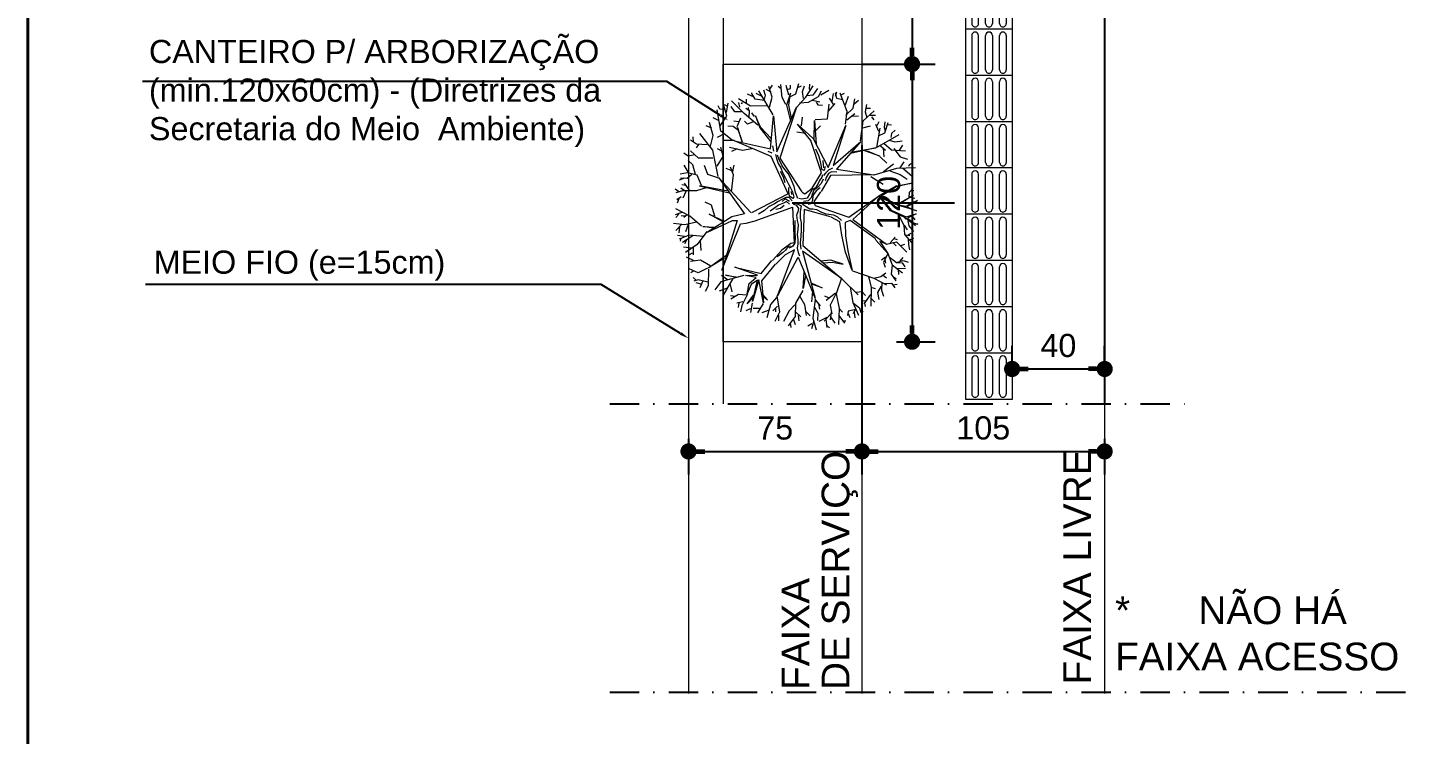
# Model space of a CAD drawing. Header units: millimetres. Extents: x 2084 to 63904, y -2368 to 2343.
# Drawn here: x 61304 to 61905, y -1686 to -1380 of the extents above; entities that cross this region are included whole.
import ezdxf
from ezdxf import colors
from ezdxf.entities.mleader import LeaderData, LeaderLine
from ezdxf.math import Vec2, Vec3

# ---------------------------------------------------------------- set-up
doc = ezdxf.new("R2010")
doc.units = ezdxf.units.MM
doc.header["$PDMODE"] = 2
doc.linetypes.add('DASHDOT', pattern=[25.4, 12.7, -6.35, 0, -6.35])
doc.layers.get('0').update_dxf_attribs({"color": 8})
doc.layers.get('Defpoints').update_dxf_attribs({"lineweight": 0})
for name, color, linetype, lineweight in [('BLOCOS', 1, 'Continuous', 5), ('COTAS', 1, 'Continuous', 0), ('P1', 1, 'Continuous', 5), ('P4', 4, 'Continuous', 40), ('P6', 6, 'Continuous', 60), ('PASSEIO PÚBLIOO', 252, 'Continuous', 13), ('Vegetação', 105, 'Continuous', 5)]:
    doc.layers.add(name, color=color, linetype=linetype, lineweight=lineweight)
doc.layers.add('LINHAS', color=3, linetype='Continuous')
doc.layers.add('TEXTO', color=2, linetype='Continuous')
doc.styles.get("Standard").update_dxf_attribs({"font": 'arial.ttf'})
doc.dimstyles.new('1-50', dxfattribs={"dimtxt": 10, "dimasz": 7, "dimexe": 10, "dimexo": 15, "dimgap": 5, "dimtad": 1, "dimdec": 0, "dimtxsty": 'Standard', "dimblk": 'DOT', "dimcen": 2.5, "dimclrd": 5, "dimclre": 5, "dimclrt": 7, "dimadec": 0, "dimazin": 0, "dimtfac": 1, "dimtdec": 0, "dimtmove": 0, "dimatfit": 3, "dimldrblk": 'DOT', "dimfxl": 10, "dimarcsym": 0})

# ---------------------------------------------------------------- blocks, each defined once
blk = doc.blocks.new('ar5')
for p, q in [((1258.049, -18.588), (1258.083, -18.64)), ((1258.07, -18.643), (1258.049, -18.588)), ((1258.379, -18.639), (1258.393, -18.585)), ((1258.393, -18.585), (1258.393, -18.652)), ((1257.314, -18.969), (1257.326, -18.763)), ((1257.417, -18.842), (1257.447, -18.733)), ((1257.489, -18.787), (1257.574, -18.848)), ((1257.508, -18.666), (1257.532, -18.709)), ((1257.532, -18.709), (1257.556, -18.721)), ((1257.58, -18.891), (1257.568, -18.618)), ((1257.574, -18.806), (1257.695, -18.666)), ((1257.671, -18.842), (1257.738, -18.739)), ((1257.796, -18.67), (1257.85, -18.901)), ((1257.836, -18.901), (1257.796, -18.67)), ((1257.869, -18.654), (1257.931, -18.713)), ((1257.91, -18.643), (1257.903, -18.688)), ((1257.931, -18.713), (1258.004, -18.716)), ((1257.973, -18.647), (1258.111, -18.869)), ((1258.104, -18.879), (1257.973, -18.647)), ((1258.021, -18.626), (1258.004, -18.692)), ((1258.132, -18.754), (1258.07, -18.643)), ((1258.083, -18.64), (1258.142, -18.747)), ((1258.111, -18.869), (1258.132, -18.754)), ((1258.153, -18.758), (1258.118, -18.882)), ((1258.142, -18.747), (1258.198, -18.602)), ((1258.198, -18.602), (1258.153, -18.758)), ((1258.192, -18.973), (1258.286, -18.754)), ((1258.295, -18.772), (1258.201, -18.98)), ((1258.241, -18.608), (1258.304, -18.737)), ((1258.286, -18.754), (1258.241, -18.608)), ((1258.26, -18.865), (1258.409, -18.789)), ((1258.277, -18.668), (1258.329, -18.629)), ((1258.319, -18.754), (1258.295, -18.772)), ((1258.304, -18.737), (1258.379, -18.639)), ((1258.393, -18.652), (1258.312, -18.754)), ((1258.319, -18.737), (1258.416, -18.716)), ((1258.388, -18.65), (1258.419, -18.619)), ((1258.409, -18.785), (1258.478, -18.74)), ((1258.409, -18.789), (1258.544, -18.779)), ((1258.416, -18.716), (1258.499, -18.647)), ((1258.527, -18.685), (1258.551, -18.73)), ((1258.544, -18.779), (1258.662, -18.675)), ((1258.548, -18.772), (1258.558, -18.702)), ((1258.62, -18.706), (1258.596, -18.643)), ((1258.606, -18.727), (1258.693, -18.72)), ((1258.651, -18.893), (1258.8, -18.747)), ((1258.689, -18.779), (1258.707, -18.837)), ((1258.696, -18.72), (1258.766, -18.706)), ((1258.932, -18.844), (1258.877, -18.796)), ((1258.922, -18.799), (1258.946, -18.727)), ((1258.956, -18.813), (1259.012, -18.775)), ((1259.036, -18.9), (1259.032, -18.765)), ((1256.956, -18.969), (1256.95, -19.018)), ((1257.029, -18.915), (1257.077, -18.969)), ((1257.077, -18.969), (1257.132, -18.975)), ((1257.277, -19.188), (1257.089, -18.854)), ((1257.174, -19), (1257.198, -18.921)), ((1257.198, -18.921), (1257.18, -18.812)), ((1257.217, -19.079), (1257.314, -18.969)), ((1257.247, -18.806), (1257.326, -18.86)), ((1257.295, -18.933), (1257.417, -18.842)), ((1257.629, -19.085), (1257.514, -18.939)), ((1257.677, -19.218), (1257.58, -18.891)), ((1257.617, -18.994), (1257.671, -18.842)), ((1257.983, -19.151), (1257.836, -18.901)), ((1257.85, -18.901), (1257.997, -19.133)), ((1257.986, -19.149), (1258.104, -18.879)), ((1258.201, -18.98), (1257.986, -19.149)), ((1257.997, -19.133), (1258.192, -18.973)), ((1258.118, -18.882), (1258.011, -19.122)), ((1258.665, -18.987), (1258.581, -18.916)), ((1258.604, -18.933), (1258.614, -18.886)), ((1258.683, -19.042), (1258.651, -18.893)), ((1258.665, -18.943), (1258.706, -18.9)), ((1258.821, -19.021), (1258.984, -18.959)), ((1258.87, -19.004), (1258.949, -18.893)), ((1258.949, -18.893), (1258.922, -18.799)), ((1258.949, -18.893), (1258.956, -18.813)), ((1258.984, -18.959), (1259.102, -18.81)), ((1258.991, -18.959), (1259.122, -18.973)), ((1259.053, -18.872), (1259.126, -18.865)), ((1259.122, -18.973), (1259.219, -18.907)), ((1259.16, -18.945), (1259.181, -18.9)), ((1259.253, -18.967), (1259.317, -18.92)), ((1259.256, -19.069), (1259.253, -18.967)), ((1259.276, -18.947), (1259.266, -18.886)), ((1256.811, -19.279), (1256.811, -19.2)), ((1256.908, -19.066), (1256.986, -19.072)), ((1256.908, -19.151), (1256.962, -19.182)), ((1257.065, -19.066), (1256.914, -19.018)), ((1257.047, -19.151), (1256.944, -19.194)), ((1256.986, -19.072), (1257.035, -19.06)), ((1256.998, -19.139), (1257.277, -19.188)), ((1257.108, -19.157), (1257.065, -19.066)), ((1257.253, -19.127), (1257.32, -19.054)), ((1257.283, -19.091), (1257.417, -19.079)), ((1257.283, -19.194), (1257.368, -19.564)), ((1257.344, -19.533), (1257.283, -19.194)), ((1257.326, -19.321), (1257.405, -19.139)), ((1257.405, -19.139), (1257.326, -19.358)), ((1257.417, -19.133), (1257.508, -19.036)), ((1257.702, -19.267), (1257.811, -19.091)), ((1257.984, -19.156), (1258.327, -19.529)), ((1258.293, -19.59), (1257.984, -19.156)), ((1258.327, -19.529), (1258.683, -19.041)), ((1258.631, -19.191), (1258.601, -19.204)), ((1258.82, -19.023), (1258.631, -19.191)), ((1258.644, -19.135), (1258.82, -19.023)), ((1258.683, -19.041), (1258.644, -19.135)), ((1258.82, -19.021), (1258.952, -19.082)), ((1258.874, -19.055), (1258.915, -19.112)), ((1258.905, -19.065), (1258.962, -19.055)), ((1258.952, -19.082), (1259.016, -19.062)), ((1259.104, -19.052), (1259.158, -19.123)), ((1259.138, -19.082), (1259.172, -19.038)), ((1259.158, -19.123), (1259.185, -19.227)), ((1259.178, -19.227), (1259.276, -19.041)), ((1259.243, -19.106), (1259.354, -19.112)), ((1259.293, -19.116), (1259.388, -19.173)), ((1259.354, -19.112), (1259.438, -19.082)), ((1259.388, -19.173), (1259.486, -19.153)), ((1256.653, -19.333), (1256.762, -19.351)), ((1256.708, -19.333), (1256.708, -19.273)), ((1256.889, -19.382), (1256.744, -19.218)), ((1256.762, -19.351), (1256.841, -19.327)), ((1256.835, -19.261), (1256.877, -19.224)), ((1257.18, -19.418), (1256.889, -19.382)), ((1256.998, -19.406), (1256.962, -19.273)), ((1257.594, -19.77), (1257.677, -19.227)), ((1257.677, -19.227), (1257.685, -19.857)), ((1258.601, -19.204), (1258.34, -19.568)), ((1259.07, -19.535), (1259.178, -19.227)), ((1259.161, -19.302), (1259.307, -19.264)), ((1259.307, -19.268), (1259.33, -19.207)), ((1259.307, -19.264), (1259.584, -19.268)), ((1259.374, -19.4), (1259.428, -19.346)), ((1259.381, -19.484), (1259.374, -19.4)), ((1259.415, -19.271), (1259.55, -19.369)), ((1259.469, -19.268), (1259.526, -19.21)), ((1259.506, -19.342), (1259.513, -19.396)), ((1259.54, -19.359), (1259.59, -19.352)), ((1259.634, -19.43), (1259.668, -19.379)), ((1256.659, -19.637), (1256.532, -19.594)), ((1256.708, -19.527), (1256.574, -19.503)), ((1256.598, -19.449), (1256.653, -19.515)), ((1256.811, -19.63), (1256.708, -19.527)), ((1256.877, -19.618), (1256.786, -19.503)), ((1256.823, -19.539), (1256.817, -19.449)), ((1257.19, -19.413), (1257.594, -19.77)), ((1257.543, -19.817), (1257.19, -19.413)), ((1258.121, -20.078), (1258.293, -19.59)), ((1258.34, -19.568), (1258.37, -19.641)), ((1258.563, -19.637), (1258.781, -19.602)), ((1258.781, -19.602), (1259.069, -19.538)), ((1259.069, -19.538), (1258.798, -19.637)), ((1259.182, -19.694), (1259.31, -19.569)), ((1259.307, -19.565), (1259.421, -19.454)), ((1259.31, -19.569), (1259.533, -19.528)), ((1259.533, -19.528), (1259.715, -19.447)), ((1259.54, -19.521), (1259.607, -19.433)), ((1259.607, -19.433), (1259.675, -19.413)), ((1259.624, -19.491), (1259.698, -19.525)), ((1259.638, -19.508), (1259.658, -19.596)), ((1259.658, -19.596), (1259.719, -19.609)), ((1259.671, -19.511), (1259.756, -19.501)), ((1259.692, -19.599), (1259.752, -19.575)), ((1256.532, -19.782), (1256.471, -19.764)), ((1256.568, -19.764), (1256.483, -19.782)), ((1256.756, -19.612), (1256.489, -19.715)), ((1256.495, -19.655), (1256.514, -19.697)), ((1256.661, -19.806), (1256.562, -19.87)), ((1256.586, -19.679), (1256.568, -19.764)), ((1256.756, -19.89), (1256.641, -19.786)), ((1256.938, -19.637), (1256.756, -19.612)), ((1256.957, -19.631), (1257.543, -19.817)), ((1257.568, -19.89), (1256.957, -19.631)), ((1257.636, -19.765), (1257.631, -19.839)), ((1258.258, -19.811), (1258.286, -19.755)), ((1258.286, -19.755), (1258.342, -19.694)), ((1258.361, -19.718), (1258.293, -19.847)), ((1258.554, -19.692), (1258.361, -19.718)), ((1258.37, -19.641), (1258.563, -19.637)), ((1258.798, -19.637), (1258.554, -19.692)), ((1258.705, -20.259), (1259.181, -19.694)), ((1259.181, -19.694), (1258.786, -20.262)), ((1258.976, -19.67), (1258.919, -19.848)), ((1258.945, -19.832), (1258.976, -19.67)), ((1259.178, -19.694), (1259.405, -19.771)), ((1259.394, -19.781), (1259.503, -19.92)), ((1259.405, -19.771), (1259.617, -19.727)), ((1259.408, -19.778), (1259.573, -19.859)), ((1259.617, -19.727), (1259.85, -19.738)), ((1259.624, -19.724), (1259.671, -19.68)), ((1259.722, -19.734), (1259.833, -19.653)), ((1259.742, -19.856), (1259.83, -19.792)), ((1259.796, -19.677), (1259.796, -19.633)), ((1256.512, -19.995), (1256.447, -19.88)), ((1256.537, -20.03), (1256.457, -19.985)), ((1256.611, -19.831), (1256.495, -19.812)), ((1256.86, -19.9), (1256.651, -19.875)), ((1256.661, -20.04), (1256.666, -19.97)), ((1256.87, -20.08), (1256.86, -19.9)), ((1257.035, -20.075), (1256.965, -20)), ((1257.15, -20.108), (1257.568, -19.89)), ((1257.648, -19.984), (1257.179, -20.141)), ((1257.463, -20.003), (1257.398, -20.027)), ((1257.529, -19.989), (1257.463, -20.003)), ((1257.468, -19.966), (1257.529, -19.961)), ((1257.529, -19.961), (1257.575, -19.956)), ((1257.599, -19.98), (1257.529, -19.989)), ((1257.557, -19.933), (1257.613, -19.947)), ((1257.58, -19.825), (1257.608, -19.882)), ((1257.613, -19.947), (1257.599, -19.98)), ((1257.608, -19.882), (1257.65, -19.928)), ((1257.631, -19.839), (1257.655, -19.882)), ((1257.87, -20.123), (1257.648, -19.984)), ((1257.65, -19.928), (1257.688, -19.956)), ((1257.655, -19.882), (1257.716, -19.919)), ((1257.678, -19.97), (1257.711, -19.98)), ((1257.685, -19.857), (1257.917, -19.991)), ((1257.711, -19.98), (1257.758, -20.013)), ((1257.716, -19.919), (1257.762, -19.933)), ((1257.739, -19.961), (1257.804, -19.989)), ((1257.804, -19.989), (1257.861, -20.045)), ((1257.865, -20.003), (1257.907, -20.064)), ((1257.921, -19.999), (1258.061, -20.091)), ((1258.287, -19.853), (1258.178, -20.237)), ((1258.178, -20.059), (1258.221, -19.984)), ((1258.221, -19.984), (1258.244, -19.919)), ((1258.244, -19.919), (1258.249, -19.877)), ((1258.249, -19.877), (1258.258, -19.811)), ((1258.919, -19.848), (1258.929, -20)), ((1258.956, -19.958), (1258.945, -19.832)), ((1259.249, -20.126), (1259.317, -19.974)), ((1259.317, -19.974), (1259.265, -20.126)), ((1259.462, -19.883), (1259.438, -19.937)), ((1259.5, -20.073), (1259.579, -20.005)), ((1259.573, -19.859), (1259.695, -19.836)), ((1259.671, -19.846), (1259.786, -19.859)), ((1259.702, -19.856), (1259.803, -19.947)), ((1259.749, -19.91), (1259.81, -20.025)), ((1259.776, -19.923), (1259.894, -19.91)), ((1259.86, -19.913), (1259.901, -19.869)), ((1256.358, -20.159), (1256.427, -20.164)), ((1256.547, -20.214), (1256.382, -20.105)), ((1256.422, -20.045), (1256.517, -20.11)), ((1256.427, -20.164), (1256.447, -20.144)), ((1256.517, -20.11), (1256.527, -20.194)), ((1256.621, -20.174), (1256.537, -20.03)), ((1256.592, -20.115), (1256.616, -20.01)), ((1256.621, -20.065), (1256.661, -20.04)), ((1256.631, -20.304), (1256.621, -20.174)), ((1256.885, -20.09), (1257.229, -20.065)), ((1257.174, -20.095), (1256.885, -20.09)), ((1256.939, -20.334), (1257.15, -20.108)), ((1257.179, -20.141), (1256.939, -20.334)), ((1257.356, -20.045), (1257.304, -20.069)), ((1257.398, -20.027), (1257.356, -20.045)), ((1257.758, -20.013), (1257.814, -20.041)), ((1257.814, -20.041), (1257.865, -20.073)), ((1257.861, -20.045), (1257.898, -20.097)), ((1257.865, -20.073), (1257.889, -20.12)), ((1257.954, -20.228), (1257.87, -20.123)), ((1257.889, -20.12), (1257.959, -20.162)), ((1257.898, -20.097), (1257.963, -20.12)), ((1257.907, -20.064), (1257.977, -20.111)), ((1257.959, -20.162), (1258.015, -20.195)), ((1257.963, -20.12), (1258.01, -20.134)), ((1257.977, -20.111), (1258.048, -20.115)), ((1258.01, -20.134), (1258.052, -20.181)), ((1258.015, -20.195), (1258.029, -20.27)), ((1258.048, -20.115), (1258.099, -20.139)), ((1258.052, -20.181), (1258.066, -20.246)), ((1258.061, -20.091), (1258.123, -20.082)), ((1258.099, -20.139), (1258.108, -20.181)), ((1258.099, -20.265), (1258.136, -20.209)), ((1258.136, -20.209), (1258.169, -20.158)), ((1258.169, -20.111), (1258.178, -20.059)), ((1258.169, -20.158), (1258.169, -20.111)), ((1258.786, -20.262), (1259.471, -20.078)), ((1258.875, -20.327), (1259.473, -20.077)), ((1259.369, -20.115), (1259.521, -20.131)), ((1259.485, -20.079), (1259.762, -20.11)), ((1259.553, -20.031), (1259.631, -20.016)), ((1259.563, -20.231), (1259.72, -20.21)), ((1259.6, -20.089), (1259.689, -20.037)), ((1259.668, -20.21), (1259.726, -20.152)), ((1259.689, -20.037), (1259.794, -20.042)), ((1259.762, -20.11), (1259.93, -20.063)), ((1259.815, -20.1), (1259.914, -20.131)), ((1259.841, -20.126), (1259.877, -20.183)), ((1256.497, -20.359), (1256.348, -20.314)), ((1256.472, -20.264), (1256.382, -20.234)), ((1256.387, -20.284), (1256.412, -20.334)), ((1256.567, -20.249), (1256.472, -20.264)), ((1256.542, -20.448), (1256.497, -20.359)), ((1256.696, -20.349), (1256.547, -20.214)), ((1256.692, -20.351), (1257.435, -20.591)), ((1257.343, -20.638), (1256.692, -20.351)), ((1256.965, -20.279), (1256.836, -20.264)), ((1257.075, -20.214), (1257.055, -20.344)), ((1257.435, -20.591), (1257.925, -20.274)), ((1257.847, -20.382), (1257.753, -20.424)), ((1257.935, -20.363), (1257.847, -20.382)), ((1257.865, -20.438), (1257.921, -20.406)), ((1257.921, -20.406), (1258.001, -20.387)), ((1257.928, -20.268), (1257.954, -20.228)), ((1258.02, -20.331), (1257.935, -20.363)), ((1258.02, -20.401), (1257.987, -20.452)), ((1258.001, -20.387), (1258.02, -20.401)), ((1258.029, -20.27), (1258.02, -20.317)), ((1258.076, -20.377), (1258.127, -20.284)), ((1258.099, -20.396), (1258.118, -20.354)), ((1258.118, -20.354), (1258.164, -20.321)), ((1258.127, -20.284), (1258.211, -20.298)), ((1258.343, -20.952), (1258.144, -20.408)), ((1258.147, -20.409), (1258.664, -20.384)), ((1258.164, -20.321), (1258.216, -20.331)), ((1258.181, -20.237), (1258.705, -20.259)), ((1258.211, -20.298), (1258.305, -20.298)), ((1258.216, -20.331), (1258.263, -20.349)), ((1258.263, -20.349), (1258.342, -20.34)), ((1258.305, -20.298), (1258.37, -20.284)), ((1258.342, -20.34), (1258.398, -20.326)), ((1258.342, -20.373), (1258.426, -20.373)), ((1258.37, -20.284), (1258.478, -20.284)), ((1258.398, -20.326), (1258.473, -20.331)), ((1258.426, -20.373), (1258.51, -20.373)), ((1258.473, -20.331), (1258.543, -20.34)), ((1258.478, -20.284), (1258.567, -20.289)), ((1258.51, -20.373), (1258.595, -20.368)), ((1258.543, -20.34), (1258.618, -20.331)), ((1258.567, -20.289), (1258.669, -20.298)), ((1258.595, -20.368), (1258.665, -20.373)), ((1258.618, -20.331), (1258.679, -20.331)), ((1258.664, -20.384), (1258.673, -20.431)), ((1258.665, -20.373), (1258.711, -20.401)), ((1258.669, -20.298), (1258.758, -20.289)), ((1258.679, -20.331), (1258.74, -20.34)), ((1258.711, -20.401), (1258.73, -20.429)), ((1258.74, -20.34), (1258.805, -20.326)), ((1259.434, -20.627), (1258.767, -20.377)), ((1258.767, -20.377), (1258.839, -20.515)), ((1258.805, -20.326), (1258.852, -20.307)), ((1259.431, -20.621), (1258.875, -20.327)), ((1259.327, -20.252), (1259.086, -20.236)), ((1259.139, -20.22), (1259.327, -20.252)), ((1259.359, -20.257), (1259.542, -20.362)), ((1259.437, -20.304), (1259.563, -20.231)), ((1259.542, -20.362), (1259.736, -20.367)), ((1259.568, -20.372), (1259.652, -20.456)), ((1259.663, -20.367), (1259.741, -20.288)), ((1259.72, -20.325), (1259.799, -20.315)), ((1259.736, -20.367), (1259.872, -20.472)), ((1259.778, -20.393), (1259.851, -20.367)), ((1256.552, -20.558), (1256.363, -20.578)), ((1256.422, -20.438), (1256.373, -20.438)), ((1256.517, -20.463), (1256.378, -20.498)), ((1256.427, -20.573), (1256.392, -20.618)), ((1256.437, -20.483), (1256.422, -20.438)), ((1256.487, -20.438), (1256.666, -20.493)), ((1256.666, -20.463), (1256.487, -20.438)), ((1256.656, -20.503), (1256.552, -20.558)), ((1256.851, -20.423), (1256.666, -20.463)), ((1256.666, -20.493), (1256.895, -20.438)), ((1257.444, -20.607), (1257.388, -20.625)), ((1257.95, -20.469), (1257.409, -20.716)), ((1257.547, -20.56), (1257.444, -20.607)), ((1257.51, -20.616), (1257.575, -20.579)), ((1257.599, -20.518), (1257.547, -20.56)), ((1257.575, -20.579), (1257.641, -20.551)), ((1257.66, -20.466), (1257.599, -20.518)), ((1257.622, -20.588), (1257.706, -20.546)), ((1257.641, -20.551), (1257.725, -20.508)), ((1257.753, -20.424), (1257.66, -20.466)), ((1257.706, -20.546), (1257.786, -20.518)), ((1257.725, -20.508), (1257.8, -20.471)), ((1257.8, -20.471), (1257.865, -20.438)), ((1257.917, -20.462), (1257.861, -20.462)), ((1257.917, -20.429), (1257.963, -20.42)), ((1257.987, -20.452), (1257.917, -20.462)), ((1257.952, -20.469), (1258.228, -21.006)), ((1258.052, -20.415), (1258.006, -20.457)), ((1258.006, -20.457), (1258.006, -20.504)), ((1258.006, -20.504), (1258.034, -20.565)), ((1258.062, -20.452), (1258.024, -20.513)), ((1258.024, -20.513), (1258.062, -20.56)), ((1258.034, -20.565), (1258.066, -20.616)), ((1258.104, -20.452), (1258.066, -20.494)), ((1258.066, -20.494), (1258.09, -20.541)), ((1258.09, -20.541), (1258.118, -20.611)), ((1258.118, -20.611), (1258.169, -20.682)), ((1258.122, -20.527), (1258.164, -20.583)), ((1258.164, -20.583), (1258.178, -20.649)), ((1258.673, -20.431), (1258.77, -20.565)), ((1258.711, -20.438), (1258.725, -20.476)), ((1258.725, -20.476), (1258.772, -20.508)), ((1258.73, -20.429), (1258.74, -20.462)), ((1258.77, -20.565), (1258.923, -20.699)), ((1258.772, -20.508), (1258.81, -20.551)), ((1258.81, -20.551), (1258.842, -20.597)), ((1258.839, -20.515), (1258.973, -20.652)), ((1258.842, -20.597), (1258.866, -20.63)), ((1259.437, -20.634), (1259.673, -20.598)), ((1259.652, -20.456), (1259.809, -20.54)), ((1259.673, -20.598), (1259.809, -20.666)), ((1259.715, -20.613), (1259.799, -20.613)), ((1259.83, -20.44), (1259.893, -20.43)), ((1256.373, -20.702), (1256.432, -20.742)), ((1256.547, -20.702), (1256.392, -20.752)), ((1256.477, -20.717), (1256.437, -20.792)), ((1256.442, -20.832), (1256.517, -20.807)), ((1256.805, -20.687), (1256.457, -20.896)), ((1256.517, -20.807), (1256.577, -20.822)), ((1256.691, -20.742), (1256.547, -20.702)), ((1256.597, -20.817), (1256.577, -20.952)), ((1256.671, -20.777), (1256.676, -21.021)), ((1256.817, -20.686), (1257.343, -20.638)), ((1257.299, -20.727), (1256.817, -20.686)), ((1257.149, -20.717), (1256.985, -20.872)), ((1256.995, -20.882), (1257.199, -20.722)), ((1257.409, -20.716), (1257.181, -21.25)), ((1257.181, -21.25), (1257.299, -20.727)), ((1257.253, -20.7), (1257.332, -20.686)), ((1257.36, -20.705), (1257.337, -20.761)), ((1257.379, -20.654), (1257.44, -20.639)), ((1257.44, -20.639), (1257.51, -20.616)), ((1258.066, -20.616), (1258.099, -20.672)), ((1258.099, -20.672), (1258.141, -20.756)), ((1258.141, -20.756), (1258.197, -20.817)), ((1258.169, -20.682), (1258.202, -20.733)), ((1258.197, -20.817), (1258.249, -20.901)), ((1259.111, -20.864), (1258.922, -20.707)), ((1258.977, -20.662), (1259.217, -20.861)), ((1259.495, -20.771), (1259.411, -20.844)), ((1259.432, -20.844), (1259.495, -20.771)), ((1259.458, -20.64), (1259.563, -20.729)), ((1259.563, -20.729), (1259.757, -20.781)), ((1259.584, -20.624), (1259.652, -20.692)), ((1259.626, -20.655), (1259.668, -20.655)), ((1259.647, -20.76), (1259.684, -20.854)), ((1256.577, -20.952), (1256.482, -21.006)), ((1256.532, -20.857), (1256.492, -20.937)), ((1256.547, -20.966), (1256.502, -21.061)), ((1256.826, -20.961), (1256.776, -21.001)), ((1256.955, -20.912), (1256.786, -21.111)), ((1256.985, -20.872), (1256.821, -20.947)), ((1256.821, -20.947), (1256.995, -20.882)), ((1256.905, -20.981), (1256.94, -21.061)), ((1257.296, -20.997), (1257.323, -21.137)), ((1258.222, -21.012), (1257.721, -21.481)), ((1258.378, -21.08), (1258.343, -20.952)), ((1259.018, -21.245), (1259.111, -20.864)), ((1259.137, -20.915), (1259.018, -21.245)), ((1259.14, -21.092), (1259.137, -20.915)), ((1259.169, -20.935), (1259.14, -21.092)), ((1259.256, -21.04), (1259.169, -20.935)), ((1259.537, -20.832), (1259.204, -20.899)), ((1259.204, -20.899), (1259.515, -20.989)), ((1259.515, -20.989), (1259.207, -20.915)), ((1259.207, -20.915), (1259.272, -21.011)), ((1259.217, -20.861), (1259.537, -20.832)), ((1259.272, -21.011), (1259.406, -21.066)), ((1259.553, -21.069), (1259.427, -20.975)), ((1259.469, -20.991), (1259.553, -21.069)), ((1259.542, -20.996), (1259.678, -21.017)), ((1259.547, -20.833), (1259.684, -20.917)), ((1259.621, -20.886), (1259.621, -20.98)), ((1256.676, -21.021), (1256.572, -21.191)), ((1256.646, -21.076), (1256.577, -21.076)), ((1256.786, -21.111), (1256.602, -21.295)), ((1256.626, -21.191), (1256.691, -21.181)), ((1256.631, -21.136), (1256.646, -21.156)), ((1256.736, -21.041), (1256.696, -21.046)), ((1256.746, -21.031), (1256.711, -21.086)), ((1256.846, -21.036), (1256.746, -21.031)), ((1256.761, -21.151), (1256.761, -21.245)), ((1256.976, -21.211), (1256.848, -21.158)), ((1256.94, -21.061), (1256.895, -21.106)), ((1256.905, -21.187), (1256.895, -21.259)), ((1257.031, -21.195), (1256.976, -21.273)), ((1257.2, -21.135), (1256.986, -21.206)), ((1256.986, -21.206), (1257.191, -21.144)), ((1257.323, -21.137), (1257.28, -21.324)), ((1257.3, -21.215), (1257.335, -21.293)), ((1257.721, -21.481), (1258.243, -21.105)), ((1258.243, -21.105), (1258.289, -21.289)), ((1258.339, -21.211), (1259.06, -21.435)), ((1258.339, -21.282), (1258.339, -21.211)), ((1258.389, -21.165), (1258.378, -21.08)), ((1259.06, -21.435), (1258.389, -21.165)), ((1259.134, -21.384), (1259.165, -21.2)), ((1259.139, -21.117), (1259.181, -21.274)), ((1259.406, -21.066), (1259.256, -21.04)), ((1259.411, -21.064), (1259.574, -21.143)), ((1259.427, -21.075), (1259.416, -21.195)), ((1259.416, -21.195), (1259.485, -21.305)), ((1259.521, -21.132), (1259.542, -21.216)), ((1259.537, -21.19), (1259.605, -21.2)), ((1259.574, -21.143), (1259.668, -21.164)), ((1259.626, -21.022), (1259.652, -21.085)), ((1256.633, -21.349), (1256.771, -21.373)), ((1256.824, -21.363), (1256.648, -21.411)), ((1256.676, -21.359), (1256.657, -21.392)), ((1256.761, -21.245), (1256.681, -21.3)), ((1256.729, -21.402), (1256.724, -21.463)), ((1256.962, -21.459), (1256.824, -21.363)), ((1256.976, -21.273), (1256.968, -21.348)), ((1257.171, -21.287), (1257.043, -21.449)), ((1257.081, -21.402), (1257.133, -21.502)), ((1257.175, -21.258), (1257.175, -21.414)), ((1257.41, -21.416), (1257.276, -21.449)), ((1257.552, -21.506), (1257.41, -21.416)), ((1257.646, -21.281), (1257.537, -21.254)), ((1257.674, -21.266), (1257.565, -21.312)), ((1257.615, -21.301), (1257.584, -21.375)), ((1257.923, -21.293), (1257.674, -21.266)), ((1257.834, -21.762), (1257.938, -21.327)), ((1257.914, -21.344), (1257.834, -21.762)), ((1258.25, -21.62), (1258.348, -21.402)), ((1258.289, -21.289), (1258.51, -21.645)), ((1258.51, -21.645), (1258.339, -21.282)), ((1259.027, -21.631), (1258.844, -21.375)), ((1258.886, -21.396), (1259.027, -21.631)), ((1259.165, -21.242), (1259.134, -21.384)), ((1259.202, -21.352), (1259.139, -21.442)), ((1259.181, -21.274), (1259.427, -21.415)), ((1259.186, -21.295), (1259.233, -21.452)), ((1259.254, -21.321), (1259.375, -21.29)), ((1259.322, -21.358), (1259.369, -21.473)), ((1259.443, -21.242), (1259.437, -21.31)), ((1256.724, -21.463), (1256.671, -21.487)), ((1257.043, -21.449), (1256.733, -21.506)), ((1256.781, -21.506), (1256.771, -21.549)), ((1256.886, -21.483), (1256.848, -21.564)), ((1257.105, -21.564), (1256.914, -21.616)), ((1256.957, -21.668), (1256.991, -21.587)), ((1257.319, -21.568), (1257.076, -21.754)), ((1257.262, -21.602), (1257.105, -21.564)), ((1257.331, -21.437), (1257.3, -21.5)), ((1257.7, -21.487), (1257.319, -21.568)), ((1257.433, -21.568), (1257.433, -21.773)), ((1257.724, -21.48), (1257.67, -21.64)), ((1258.118, -21.585), (1258.075, -21.679)), ((1258.278, -21.539), (1258.118, -21.585)), ((1258.355, -21.426), (1258.25, -21.62)), ((1258.427, -21.71), (1258.438, -21.534)), ((1258.451, -21.555), (1258.427, -21.71)), ((1259.006, -21.596), (1258.917, -21.744)), ((1259.233, -21.452), (1259.348, -21.536)), ((1257.229, -21.802), (1257.171, -21.892)), ((1257.238, -21.649), (1257.229, -21.802)), ((1257.233, -21.773), (1257.286, -21.807)), ((1257.433, -21.773), (1257.329, -21.892)), ((1257.669, -21.817), (1257.531, -21.858)), ((1257.67, -21.64), (1257.541, -21.687)), ((1257.679, -21.793), (1257.648, -21.934)), ((1257.831, -21.734), (1257.679, -21.793)), ((1257.862, -21.648), (1257.91, -21.803)), ((1257.91, -21.803), (1257.91, -22.01)), ((1258.42, -21.734), (1258.276, -21.903)), ((1258.365, -21.803), (1258.403, -21.972)), ((1258.5, -21.655), (1258.689, -21.793)), ((1258.572, -21.696), (1258.551, -21.91)), ((1258.634, -21.751), (1258.775, -21.741)), ((1258.689, -21.793), (1258.806, -21.965)), ((1258.917, -21.744), (1258.934, -21.893)), ((1259.034, -21.644), (1259.099, -21.779)), ((1259.099, -21.779), (1259.044, -21.913)), ((1259.048, -21.631), (1259.292, -21.637)), ((1259.21, -21.806), (1259.168, -21.851)), ((1259.237, -21.641), (1259.203, -21.782)), ((1259.203, -21.782), (1259.223, -21.841)), ((1259.217, -21.71), (1259.317, -21.755)), ((1259.265, -21.741), (1259.248, -21.81)), ((1259.292, -21.637), (1259.372, -21.679)), ((1257.2, -21.849), (1257.124, -21.854)), ((1257.405, -21.926), (1257.362, -21.988)), ((1257.386, -21.83), (1257.405, -21.926)), ((1257.531, -21.858), (1257.469, -21.924)), ((1257.655, -21.91), (1257.538, -21.986)), ((1257.648, -21.934), (1257.666, -22.041)), ((1257.672, -21.872), (1257.728, -21.941)), ((1257.728, -21.941), (1257.724, -22.038)), ((1257.724, -21.979), (1257.755, -22.055)), ((1257.907, -21.9), (1257.797, -21.979)), ((1257.831, -21.965), (1257.824, -22.02)), ((1257.903, -21.986), (1257.869, -22.031)), ((1257.91, -22.01), (1257.938, -22.103)), ((1257.917, -21.958), (1258.017, -22.003)), ((1257.996, -22.027), (1258.041, -22.089)), ((1258.276, -21.903), (1258.169, -22.103)), ((1258.224, -22.017), (1258.258, -22.117)), ((1258.258, -21.941), (1258.296, -21.989)), ((1258.279, -21.962), (1258.272, -22.027)), ((1258.403, -21.972), (1258.386, -22.141)), ((1258.393, -22.017), (1258.486, -22.103)), ((1258.396, -21.927), (1258.503, -21.965)), ((1258.551, -21.91), (1258.61, -22.058)), ((1258.572, -21.979), (1258.558, -22.079)), ((1258.565, -21.858), (1258.658, -22.006)), ((1258.6, -22.031), (1258.641, -22.041)), ((1258.627, -21.948), (1258.679, -21.979)), ((1258.724, -21.851), (1258.841, -21.855)), ((1258.744, -21.882), (1258.727, -21.993)), ((1258.813, -21.865), (1258.841, -21.91)), ((1258.927, -21.837), (1258.875, -21.948)), ((1259.072, -21.844), (1259.099, -21.886)), ((1257.917, -22.065), (1257.886, -22.117)), ((1258.024, -22.059), (1258.086, -22.088)), ((1258.248, -22.062), (1258.296, -22.106)), ((1258.434, -22.051), (1258.517, -22.062))]:
    blk.add_line(p, q)
blk = doc.blocks.new('Piso tátil direcional')
for p, q in [((0, 0), (20, 0)), ((0, 0), (0, -20)), ((20, 0), (20, -20)), ((2.71, -2.52), (17.6, -2.52)), ((17.6, -5.44), (2.71, -5.44)), ((2.71, -8.54), (17.6, -8.54)), ((17.6, -11.46), (2.71, -11.46)), ((17.6, -14.56), (2.71, -14.56)), ((2.71, -17.48), (17.6, -17.48)), ((20, -20), (0, -20))]:
    blk.add_line(p, q)
for centre, start, end in [((2.71, -3.98), 90, 270), ((2.71, -3.98), 90, 270), ((17.6, -3.98), 270, 90), ((2.71, -10), 90, 270), ((2.71, -10), 90, 270), ((17.6, -10), 270, 90), ((2.71, -16.02), 90, 270), ((2.71, -16.02), 90, 270), ((17.6, -16.02), 270, 90)]:
    blk.add_arc(centre, 1.46, start, end)
blk = doc.blocks.new('DOT')
at = {"layer": 'P6', "color": 0, "linetype": 'ByBlock'}
blk.add_line((-0.5, 0), (-1, 0), dxfattribs=at)
at = {"layer": 'P6', "color": 0, "linetype": 'ByBlock', "const_width": 0.5}
blk.add_lwpolyline([(-0.25, 0, 1), (0.25, 0, 1)], format="xyb", close=True, dxfattribs=at)
blk = doc.blocks.new('*D104')
at = {"layer": 'COTAS', "color": 5, "lineweight": -2, "transparency": 16777216}
for p, q in [((61665.28, -1431.03), (61665.28, -1573.45)), ((61590.28, -1557.93), (61590.28, -1573.45)), ((61597.28, -1563.45), (61658.28, -1563.45))]:
    blk.add_line(p, q, dxfattribs=at)
at = {"layer": 'Defpoints', "color": 0, "transparency": 16777216}
for p in [(61665.28, -1416.03), (61590.28, -1542.93), (61665.28, -1563.45)]:
    blk.add_point(p, dxfattribs=at)
at = {"layer": 'COTAS', "color": 5, "lineweight": -2, "transparency": 16777216, "xscale": 7, "yscale": 7, "zscale": 7, "rotation": 180}
blk.add_blockref('DOT', (61590.28, -1563.45), dxfattribs=at)
at = {"layer": 'COTAS', "color": 5, "lineweight": -2, "transparency": 16777216, "xscale": 7, "yscale": 7, "zscale": 7}
blk.add_blockref('DOT', (61665.28, -1563.45), dxfattribs=at)
at = {"layer": 'COTAS', "color": 7, "transparency": 16777216, "insert": (61627.78, -1553.37), "char_height": 10, "attachment_point": 5}
blk.add_mtext('75', dxfattribs=at)
blk = doc.blocks.new('_DOT')
at = {"color": 0, "linetype": 'ByBlock', "lineweight": -2}
blk.add_line((-0.5, 0), (-1, 0), dxfattribs=at)
at = {"linetype": 'ByBlock', "lineweight": -2, "const_width": 0.5}
blk.add_lwpolyline([(-0.25, 0, 1), (0.25, 0, 1)], format="xyb", close=True, dxfattribs=at)
blk = doc.blocks.new('*D100')
at = {"layer": 'COTAS', "color": 5, "lineweight": -2, "transparency": 16777216}
for p, q in [((61665.28, -1557.93), (61665.28, -1573.45)), ((61770.28, -1557.93), (61770.28, -1573.45)), ((61672.28, -1563.45), (61763.28, -1563.45))]:
    blk.add_line(p, q, dxfattribs=at)
at = {"layer": 'Defpoints', "color": 0, "transparency": 16777216}
for p in [(61665.28, -1542.93), (61770.28, -1542.93), (61770.28, -1563.45)]:
    blk.add_point(p, dxfattribs=at)
at = {"layer": 'COTAS', "color": 5, "lineweight": -2, "transparency": 16777216, "xscale": 7, "yscale": 7, "zscale": 7, "rotation": 180}
blk.add_blockref('DOT', (61665.28, -1563.45), dxfattribs=at)
at = {"layer": 'COTAS', "color": 5, "lineweight": -2, "transparency": 16777216, "xscale": 7, "yscale": 7, "zscale": 7}
blk.add_blockref('DOT', (61770.28, -1563.45), dxfattribs=at)
at = {"layer": 'COTAS', "color": 7, "transparency": 16777216, "insert": (61717.78, -1553.34), "char_height": 10, "attachment_point": 5}
blk.add_mtext('105', dxfattribs=at)
blk = doc.blocks.new('*D105')
at = {"layer": 'COTAS', "color": 5, "lineweight": -2, "transparency": 16777216}
for p, q in [((61730.26, -1527.93), (61730.26, -1517.81)), ((61770.28, -1527.93), (61770.28, -1517.81)), ((61737.26, -1527.81), (61763.28, -1527.81))]:
    blk.add_line(p, q, dxfattribs=at)
at = {"layer": 'Defpoints', "color": 0, "transparency": 16777216}
for p in [(61770.28, -1527.81), (61730.26, -1542.93), (61770.28, -1542.93)]:
    blk.add_point(p, dxfattribs=at)
at = {"layer": 'COTAS', "color": 5, "lineweight": -2, "transparency": 16777216, "xscale": 7, "yscale": 7, "zscale": 7, "rotation": 180}
blk.add_blockref('DOT', (61730.26, -1527.81), dxfattribs=at)
at = {"layer": 'COTAS', "color": 5, "lineweight": -2, "transparency": 16777216, "xscale": 7, "yscale": 7, "zscale": 7}
blk.add_blockref('DOT', (61770.28, -1527.81), dxfattribs=at)
at = {"layer": 'COTAS', "color": 7, "transparency": 16777216, "insert": (61750.27, -1517.71), "char_height": 10, "attachment_point": 5}
blk.add_mtext('40', dxfattribs=at)
blk = doc.blocks.new('*D106')
at = {"layer": 'COTAS', "color": 5, "lineweight": -2, "transparency": 16777216}
for p, q in [((61680.28, -1396.03), (61696.98, -1396.03)), ((61686.98, -1403.03), (61686.98, -1509.03)), ((61680.28, -1516.03), (61696.98, -1516.03))]:
    blk.add_line(p, q, dxfattribs=at)
at = {"layer": 'Defpoints', "color": 0, "transparency": 16777216}
for p in [(61665.28, -1396.03), (61665.28, -1516.03), (61686.98, -1516.03)]:
    blk.add_point(p, dxfattribs=at)
at = {"layer": 'COTAS', "color": 5, "lineweight": -2, "transparency": 16777216, "xscale": 7, "yscale": 7, "zscale": 7}
for p, rotation in [((61686.98, -1396.03), 90), ((61686.98, -1516.03), 270)]:
    blk.add_blockref('DOT', p, dxfattribs=dict(at, rotation=rotation))
at = {"layer": 'COTAS', "color": 7, "transparency": 16777216, "insert": (61676.87, -1456.03), "char_height": 10, "attachment_point": 5, "rotation": 90}
blk.add_mtext('120', dxfattribs=at)
blk = doc.blocks.new('*D112')
at = {"layer": 'COTAS', "color": 5, "lineweight": -2, "transparency": 16777216}
for p, q in [((61665.17, -1141), (61696.98, -1141)), ((61686.98, -1148), (61686.98, -1389.03)), ((61665.17, -1396.03), (61696.98, -1396.03))]:
    blk.add_line(p, q, dxfattribs=at)
at = {"layer": 'Defpoints', "color": 0, "transparency": 16777216}
for p in [(61650.17, -1141, -10), (61650.17, -1396.03), (61686.98, -1396.03)]:
    blk.add_point(p, dxfattribs=at)
at = {"layer": 'COTAS', "color": 5, "lineweight": -2, "transparency": 16777216, "xscale": 7, "yscale": 7, "zscale": 7}
for p, rotation in [((61686.98, -1141), 90), ((61686.98, -1396.03), 270)]:
    blk.add_blockref('DOT', p, dxfattribs=dict(at, rotation=rotation))
at = {"layer": 'COTAS', "color": 7, "transparency": 16777216, "insert": (61676.87, -1268.52), "char_height": 10, "attachment_point": 5, "rotation": 90}
blk.add_mtext('255', dxfattribs=at)

msp = doc.modelspace()

# ---------------------------------------------------------------- linework, layer by layer
msp.add_line((61635.17, -1456.03), (61705.32, -1456.03))
at = {"linetype": 'DASHDOT'}
for p, q in [((61556.25, -1542.93), (61805.88, -1542.93)), ((61556.25, -1667.42), (61905.47, -1667.42))]:
    msp.add_line(p, q, dxfattribs=at)
at = {"layer": 'BLOCOS'}
msp.add_lwpolyline([(61665.28, -1396.03), (61665.28, -1516.03), (61605.28, -1516.03), (61605.28, -1396.03)], close=True, dxfattribs=at)
at = {"layer": 'LINHAS'}
msp.add_line((61770.28, -692.23), (61770.28, -1542.93), dxfattribs=at)
at = {"layer": 'P1'}
for p, q in [((61590.28, -692.23), (61590.28, -1542.93)), ((61605.28, -1185.98), (61605.28, -1542.93))]:
    msp.add_line(p, q, dxfattribs=at)
at = {"layer": 'P4'}
msp.add_line((61304.5, -2368.06), (61304.5, -388.48), dxfattribs=at)
at = {"layer": 'PASSEIO PÚBLIOO'}
for p, q in [((61665.28, -692.23), (61665.28, -1668.05)), ((61590.28, -1542.93), (61590.28, -1668.05)), ((61770.28, -1542.93), (61770.28, -1668.05))]:
    msp.add_line(p, q, dxfattribs=at)

# ---------------------------------------------------------------- block references
at = {"layer": 'BLOCOS', "rotation": 270}
for p in [(61730.26, -1360.93), (61730.26, -1380.93), (61730.26, -1400.93), (61730.26, -1420.93), (61730.26, -1440.93), (61730.26, -1460.93), (61730.26, -1480.93), (61730.26, -1500.93), (61730.26, -1520.93)]:
    msp.add_blockref('Piso tátil direcional', p, dxfattribs=at)
at = {"layer": 'Vegetação', "xscale": 29.73403351751585, "yscale": 29.73403351751585, "zscale": 29.73403351751585, "rotation": 270}
msp.add_blockref('ar5', (62242.07, 35951.89, 10), dxfattribs=at)

# ---------------------------------------------------------------- texts
at = {"layer": 'TEXTO', "attachment_point": 1}
for s, insert, char_height, width in [('CANTEIRO P/ ARBORIZAÇÃO\\P\\pt90;(min.120x60cm) - (Diretrizes da\\PSecretaria do Meio  Ambiente)', (61356.9, -1385.59), 10, 935.5662), ('\\pt90;MEIO FIO (e=15cm) \\P ', (61358.96, -1476.64, 10), 10, 935.5662), ('\\pi-36,l133.809,t133.809;*^INÃO HÁ\\P\\pi0,l0,tz;                     FAIXA ACESSO', (61676.99, -1626.08), 12, 1122.6794)]:
    msp.add_mtext(s, dxfattribs=dict(at, insert=insert, char_height=char_height, width=width))
at = {"layer": 'TEXTO', "char_height": 12, "width": 1122.6794, "attachment_point": 1, "rotation": 90}
for s, insert in [('                      DE SERVIÇO ', (61647.88, -1768.99)), ('                      FAIXA LIVRE ', (61752.34, -1766.57)), ('                      FAIXA ', (61630.58, -1768.99))]:
    msp.add_mtext(s, dxfattribs=dict(at, insert=insert))

# ---------------------------------------------------------------- dimensions: what is measured, and where the dimension line sits
at = {"layer": 'COTAS'}
for base, p1, p2, picture, middle in [((61686.98, -1396.03), (61650.17, -1141, -10), (61650.17, -1396.03), '*D112', (61676.87, -1268.52)), ((61686.98, -1516.03), (61665.28, -1396.03), (61665.28, -1516.03), '*D106', (61676.87, -1456.03))]:
    dim = msp.add_linear_dim(base=base, p1=p1, p2=p2, angle=90, dimstyle='1-50', override={"dimblk": 'DOT', "dimldrblk": 'DOT', "dimfxl": 5}, dxfattribs=at)
    dim.commit()
    dim.dimension.update_dxf_attribs({"geometry": picture, "text_midpoint": middle})
for base, p1, p2, picture, middle in [((61665.28, -1563.45), (61590.28, -1542.93), (61665.28, -1416.03), '*D104', (61627.78, -1553.37)), ((61770.28, -1527.81), (61730.26, -1542.93), (61770.28, -1542.93), '*D105', (61750.27, -1517.71)), ((61770.28, -1563.45), (61665.28, -1542.93), (61770.28, -1542.93), '*D100', (61717.78, -1553.34))]:
    dim = msp.add_linear_dim(base=base, p1=p1, p2=p2, dimstyle='1-50', override={"dimblk": 'DOT', "dimldrblk": 'DOT', "dimfxl": 5}, dxfattribs=at)
    dim.commit()
    dim.dimension.update_dxf_attribs({"geometry": picture, "text_midpoint": middle})

# ---------------------------------------------------------------- leaders
ml = msp.add_multileader_mtext('Standard', dxfattribs=at)
ml.set_content('', color=256)
ml.set_leader_properties()
ml.build(insert=Vec2(0, 0))
ml.multileader.update_dxf_attribs({"dogleg_length": 197.15})
ctx = ml.context
ctx.base_point, ctx.plane_origin = Vec3(61350.08, -1403.55, 10), Vec3(61607.56, -1420.39, 10)
notes = []
notes.append((ctx, [(0, (1, 1, 0), (61580.97, -1403.55, 10), (-1, 0), 226.89, [(0, [(61607.56, -1420.39, 10)], 0, [])])]))
ctx.mtext.insert, ctx.mtext.flow_direction = Vec3(61352.08, -1401.55, 10), 5
ml = msp.add_multileader_mtext('Standard', dxfattribs=at)
ml.set_content('', color=256)
ml.set_leader_properties()
ml.build(insert=Vec2(0, 0))
ml.multileader.update_dxf_attribs({"dogleg_length": 197.15})
ctx = ml.context
ctx.base_point, ctx.plane_origin = Vec3(61351.35, -1491.33, 20), Vec3(61606.6, -1506.16, 20)
notes.append((ctx, [(0, (1, 1, 0), (61552.51, -1491.33, 20), (-1, 0), 197.15, [(0, [(61590.28, -1514.54, 20)], 0, [])])]))
ctx.mtext.insert, ctx.mtext.flow_direction = Vec3(61353.35, -1489.33, 20), 5
for ctx, leaders in notes:
    for number, flags, end, landing, length, lines in leaders:
        leader = LeaderData()
        leader.index, (leader.has_last_leader_line, leader.has_dogleg_vector, leader.attachment_direction) = number, flags
        leader.last_leader_point, leader.dogleg_vector, leader.dogleg_length = Vec3(end), Vec3(landing), length
        for number, points, colour, breaks in lines:
            line = LeaderLine()
            line.index, line.vertices, line.color, line.breaks = number, Vec3.list(points), colors.encode_raw_color(colour), breaks
            leader.lines.append(line)
        ctx.leaders.append(leader)

doc.saveas('drawing.dxf')
